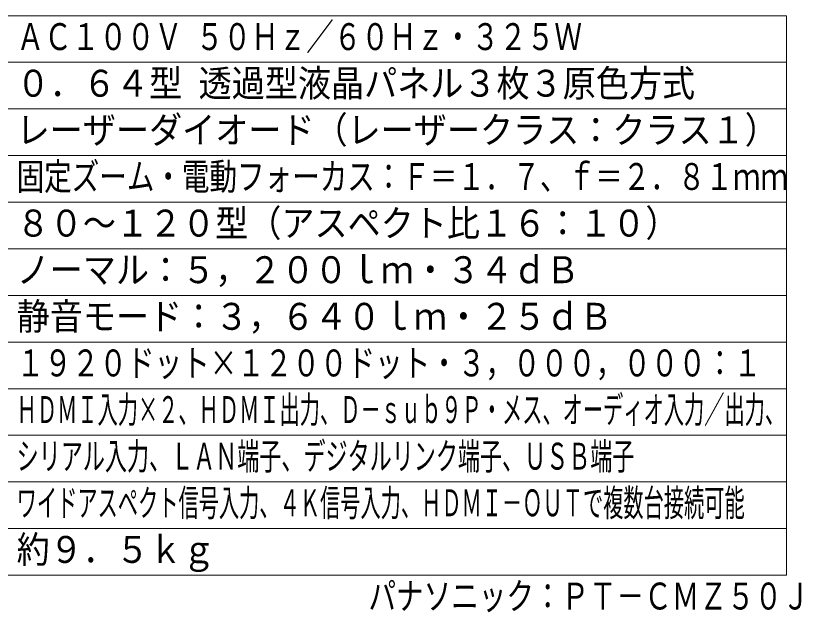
# Model space of a CAD drawing. Units: millimetres on the paper. Extents: x -63 to 64, y -59 to 59.
# Drawn here: x -20.1 to 64.1, y -58.6 to 5.4 of the extents above; entities that cross this region are included whole.
import ezdxf
from ezdxf.enums import TextEntityAlignment as Align

# ---------------------------------------------------------------- set-up
doc = ezdxf.new("R2010")
doc.units = ezdxf.units.MM
doc.layers.add('0-0_MOJI1', color=7, linetype='Continuous')
doc.layers.add('0-1_相当品', color=4, linetype='Continuous')
doc.layers.add('0-5_WAKU', color=4, linetype='Continuous', lineweight=9)
doc.styles.add('ＭＳ ゴシック', font='')
doc.styles.get('ＭＳ ゴシック').set_extended_font_data('MS Gothic')

msp = doc.modelspace()

# ---------------------------------------------------------------- linework, layer by layer
at = {"layer": '0-5_WAKU', "color": 3}
for p, q in [((-62.525, 5.399), (62.475, 5.399)), ((62.475, -54.601), (62.475, 5.399)), ((-62.525, -54.601), (62.475, -54.601))]:
    msp.add_line(p, q, dxfattribs=at)
at = {"layer": '0-5_WAKU'}
for p, q in [((-62.525, 0.399), (62.475, 0.399)), ((-62.525, -4.601), (62.475, -4.601)), ((-62.525, -9.601), (62.475, -9.601)), ((-62.525, -14.601), (62.475, -14.601)), ((-62.525, -19.601), (62.475, -19.601)), ((-62.525, -24.601), (62.475, -24.601)), ((-62.525, -29.601), (62.475, -29.601)), ((-62.525, -34.601), (62.475, -34.601)), ((-62.525, -39.601), (62.475, -39.601)), ((-62.525, -44.601), (62.475, -44.601)), ((-62.525, -49.601), (62.475, -49.601))]:
    msp.add_line(p, q, dxfattribs=at)

# ---------------------------------------------------------------- texts
at = {"layer": '0-0_MOJI1', "style": 'ＭＳ ゴシック'}
for s, height, width, p in [('ＡＣ１００Ｖ ５０Ｈｚ／６０Ｈｚ・３２５Ｗ', 2.889, 0.75, (-20.025, 0.844)), ('０．６４型 透過型液晶パネル３枚３原色方式', 2.889, 0.9, (-20.025, -4.156)), ('レーザーダイオード（レーザークラス：クラス１）', 2.889, 0.9, (-20.025, -9.156)), ('固定ズーム・電動フォーカス：Ｆ＝１．７、ｆ＝２．８１ｍｍ', 2.886, 0.75, (-20.025, -14.156)), ('８０～１２０型（アスペクト比１６：１０）', 2.889, 0.9, (-20.025, -19.156)), ('ノーマル：５，２００ｌｍ・３４ｄＢ', 2.889, 0.9, (-20.025, -24.156)), ('静音モード：３，６４０ｌｍ・２５ｄＢ', 2.889, 0.9, (-20.025, -29.156)), ('１９２０ドット×１２００ドット・３，０００，０００：１', 2.889, 0.75, (-20.025, -34.156)), ('ＨＤＭＩ入力×２、ＨＤＭＩ出力、Ｄ－ｓｕｂ９Ｐ・メス、オーディオ入力／出力、', 2.889, 0.55, (-20.025, -39.156)), ('シリアル入力、ＬＡＮ端子、デジタルリンク端子、ＵＳＢ端子', 2.889, 0.6, (-20.025, -44.156)), ('ワイドアスペクト信号入力、４Ｋ信号入力、ＨＤＭＩ－ＯＵＴで複数台接続可能', 2.889, 0.55, (-20.025, -49.156)), ('約９．５ｋｇ', 2.889, 0.9, (-20.025, -54.156))]:
    msp.add_text(s, height=height, dxfattribs=dict(at, width=width)).set_placement(p, align=Align.BOTTOM_LEFT)
at = {"layer": '0-1_相当品', "style": 'ＭＳ ゴシック', "width": 0.75}
msp.add_text('パナソニック：ＰＴ－ＣＭＺ５０Ｊ', height=2.889, dxfattribs=at).set_placement((17.675, -59.156), align=Align.BOTTOM_LEFT)

doc.saveas('drawing.dxf')
